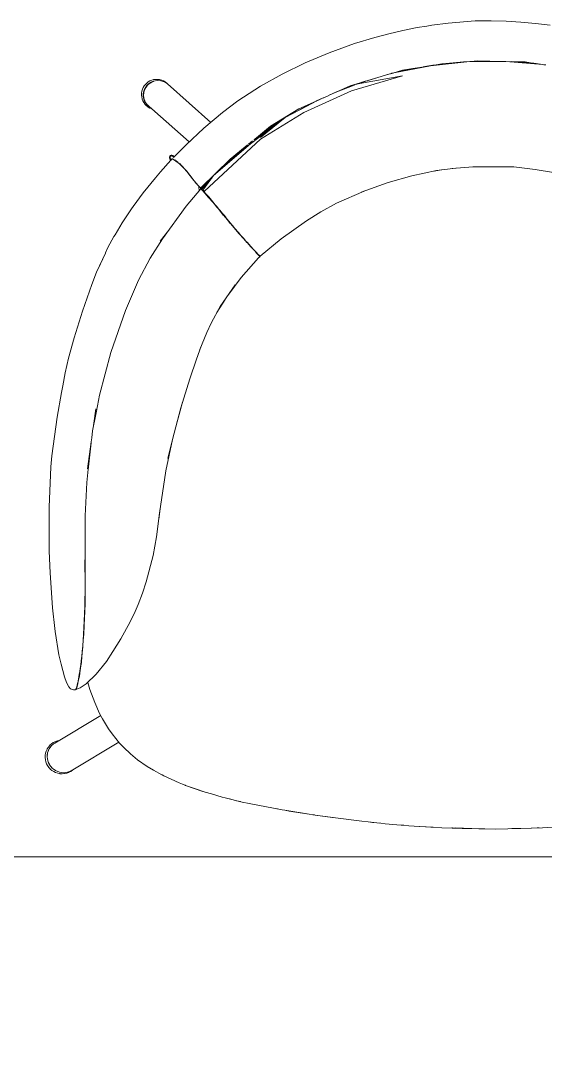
# Model space of a CAD drawing. Header units: millimetres. Extents: x 7998 to 72132, y -12523 to 5591.
# Drawn here: x 65351.1 to 65391.8, y -9574.1 to -9493.7 of the extents above; entities that cross this region are included whole.
import ezdxf

# ---------------------------------------------------------------- set-up
doc = ezdxf.new("R2010")
doc.units = ezdxf.units.MM
doc.layers.add('Xray_Furniture Temporary', color=23, linetype='Continuous', lineweight=15)

msp = doc.modelspace()

# ---------------------------------------------------------------- linework, layer by layer
at = {"layer": 'Xray_Furniture Temporary', "lineweight": 0}
for p, q in [((65386.405, -9493.659), (65384.306, -9493.848)), ((65386.48, -9493.657), (65386.405, -9493.659)), ((65387.635, -9493.665), (65386.48, -9493.657)), ((65388.801, -9493.687), (65387.635, -9493.665)), ((65388.801, -9493.687), (65389.946, -9493.758)), ((65380.786, -9494.408), (65379.698, -9494.667)), ((65381.907, -9494.191), (65380.786, -9494.408)), ((65381.907, -9494.191), (65382.658, -9494.068)), ((65382.658, -9494.068), (65382.907, -9494.035)), ((65382.907, -9494.035), (65383.04, -9494.014)), ((65384.306, -9493.848), (65383.04, -9494.014)), ((65389.946, -9493.758), (65391.094, -9493.863)), ((65391.094, -9493.863), (65392.23, -9494.003)), ((65377.045, -9495.433), (65378.611, -9494.949)), ((65379.698, -9494.667), (65378.611, -9494.949)), ((65375.074, -9496.143), (65373.201, -9496.94)), ((65375.074, -9496.143), (65377.045, -9495.433)), ((65373.201, -9496.94), (65371.408, -9497.801)), ((65385.979, -9496.837), (65382.924, -9497.159)), ((65384.408, -9496.948), (65383.376, -9497.072)), ((65383.377, -9497.081), (65384.43, -9496.954)), ((65384.408, -9496.948), (65383.825, -9496.995)), ((65385.493, -9496.863), (65384.408, -9496.948)), ((65384.43, -9496.954), (65385.493, -9496.863)), ((65385.979, -9496.837), (65385.493, -9496.863)), ((65385.743, -9496.841), (65385.493, -9496.863)), ((65386.609, -9496.771), (65385.743, -9496.841)), ((65386.563, -9496.798), (65385.743, -9496.841)), ((65385.992, -9496.837), (65386.563, -9496.807)), ((65385.992, -9496.837), (65388.651, -9496.813)), ((65387.239, -9496.786), (65386.563, -9496.798)), ((65386.563, -9496.807), (65387.452, -9496.791)), ((65388.464, -9496.815), (65386.609, -9496.771)), ((65388.713, -9496.816), (65388.651, -9496.813)), ((65388.777, -9496.822), (65388.713, -9496.816)), ((65390.289, -9496.858), (65388.777, -9496.822)), ((65391.651, -9497.065), (65388.777, -9496.822)), ((65389.193, -9496.832), (65389.777, -9496.863)), ((65389.777, -9496.854), (65389.5, -9496.839)), ((65390.84, -9496.945), (65389.777, -9496.854)), ((65389.777, -9496.863), (65390.84, -9496.954)), ((65390.84, -9496.945), (65390.289, -9496.858)), ((65390.949, -9496.959), (65390.84, -9496.945)), ((65390.84, -9496.954), (65391.222, -9497)), ((65379.952, -9497.742), (65376.7, -9498.71)), ((65379.895, -9497.75), (65379.83, -9497.77)), ((65379.895, -9497.75), (65379.937, -9497.739)), ((65379.937, -9497.739), (65379.998, -9497.725)), ((65380.026, -9497.72), (65379.998, -9497.725)), ((65380.045, -9497.715), (65380.026, -9497.72)), ((65382.924, -9497.159), (65380.097, -9497.703)), ((65380.097, -9497.703), (65381.311, -9497.434)), ((65380.765, -9497.5), (65380.097, -9497.703)), ((65380.303, -9497.65), (65380.097, -9497.703)), ((65381.31, -9497.425), (65380.303, -9497.65)), ((65381.895, -9497.315), (65380.765, -9497.5)), ((65381.948, -9497.305), (65381.31, -9497.425)), ((65381.311, -9497.434), (65382.265, -9497.254)), ((65382.265, -9497.254), (65381.948, -9497.305)), ((65382.336, -9497.241), (65383.377, -9497.081)), ((65383.124, -9497.111), (65382.504, -9497.215)), ((65383.376, -9497.072), (65383.124, -9497.111)), ((65383.825, -9496.995), (65383.376, -9497.072)), ((65391.651, -9497.065), (65390.949, -9496.959)), ((65391.727, -9497.071), (65391.651, -9497.065)), ((65391.789, -9497.075), (65391.727, -9497.071)), ((65391.891, -9497.088), (65391.789, -9497.075)), ((65360.802, -9498.603), (65360.907, -9498.5)), ((65361.024, -9498.41), (65360.907, -9498.5)), ((65361.137, -9498.508), (65361.023, -9498.595)), ((65361.023, -9498.595), (65361.104, -9498.548)), ((65361.032, -9498.405), (65361.024, -9498.41)), ((65361.032, -9498.405), (65361.162, -9498.33)), ((65361.089, -9498.566), (65361.104, -9498.548)), ((65361.104, -9498.548), (65361.141, -9498.515)), ((65361.137, -9498.508), (65361.26, -9498.437)), ((65361.141, -9498.515), (65361.137, -9498.508)), ((65361.141, -9498.515), (65361.155, -9498.508)), ((65361.17, -9498.495), (65361.155, -9498.508)), ((65361.162, -9498.33), (65361.3, -9498.272)), ((65361.392, -9498.382), (65361.17, -9498.495)), ((65361.26, -9498.437), (65361.209, -9498.476)), ((65361.26, -9498.437), (65361.392, -9498.382)), ((65361.26, -9498.437), (65361.319, -9498.42)), ((65361.265, -9498.447), (65361.26, -9498.437)), ((65361.3, -9498.272), (65361.444, -9498.233)), ((65361.392, -9498.382), (65361.399, -9498.38)), ((65361.433, -9498.363), (65361.399, -9498.38)), ((65361.718, -9498.302), (65361.433, -9498.363)), ((65361.444, -9498.233), (65361.592, -9498.213)), ((65361.611, -9498.213), (65361.592, -9498.213)), ((65361.611, -9498.213), (65361.74, -9498.212)), ((65362.008, -9498.316), (65361.718, -9498.302)), ((65361.761, -9498.212), (65361.74, -9498.212)), ((65361.91, -9498.231), (65361.761, -9498.212)), ((65362.054, -9498.27), (65361.91, -9498.231)), ((65362.281, -9498.404), (65362.008, -9498.316)), ((65362.074, -9498.277), (65362.054, -9498.27)), ((65362.074, -9498.277), (65362.212, -9498.334)), ((65362.341, -9498.41), (65362.212, -9498.334)), ((65362.519, -9498.561), (65362.281, -9498.404)), ((65362.341, -9498.41), (65362.356, -9498.42)), ((65362.356, -9498.42), (65362.474, -9498.512)), ((65362.474, -9498.512), (65362.519, -9498.561)), ((65362.519, -9498.561), (65365.878, -9501.549)), ((65371.408, -9497.801), (65369.729, -9498.73)), ((65380.75, -9497.947), (65376.809, -9499.11)), ((65377.176, -9498.59), (65380.75, -9497.947)), ((65377.429, -9498.499), (65377.225, -9498.574)), ((65377.369, -9498.53), (65377.225, -9498.574)), ((65377.369, -9498.53), (65377.431, -9498.508)), ((65377.606, -9498.44), (65377.429, -9498.499)), ((65379.189, -9497.969), (65377.431, -9498.508)), ((65377.431, -9498.508), (65377.867, -9498.363)), ((65379.789, -9497.784), (65379.189, -9497.969)), ((65379.83, -9497.77), (65379.789, -9497.784)), ((65360.506, -9499.431), (65360.51, -9499.282)), ((65360.51, -9499.282), (65360.533, -9499.133)), ((65360.533, -9499.133), (65360.536, -9499.122)), ((65360.577, -9498.981), (65360.536, -9499.122)), ((65360.636, -9498.846), (65360.577, -9498.981)), ((65360.636, -9498.846), (65360.712, -9498.719)), ((65360.637, -9499.483), (65360.64, -9499.341)), ((65360.64, -9499.341), (65360.662, -9499.201)), ((65360.64, -9499.341), (65360.665, -9499.252)), ((65360.657, -9499.342), (65360.64, -9499.341)), ((65360.64, -9499.341), (65360.649, -9499.434)), ((65360.645, -9499.483), (65360.657, -9499.342)), ((65360.657, -9499.342), (65360.654, -9499.482)), ((65360.657, -9499.342), (65360.67, -9499.202)), ((65360.679, -9499.204), (65360.657, -9499.342)), ((65360.685, -9499.214), (65360.66, -9499.495)), ((65360.662, -9499.201), (65360.702, -9499.063)), ((65360.662, -9499.201), (65360.67, -9499.202)), ((65360.67, -9499.202), (65360.766, -9498.936)), ((65360.718, -9499.069), (65360.679, -9499.204)), ((65360.783, -9498.931), (65360.685, -9499.206)), ((65360.685, -9499.206), (65360.685, -9499.214)), ((65360.702, -9499.063), (65360.687, -9499.155)), ((65360.759, -9498.932), (65360.702, -9499.063)), ((65360.702, -9499.063), (65360.749, -9498.982)), ((65360.702, -9499.063), (65360.718, -9499.069)), ((65360.712, -9498.719), (65360.802, -9498.603)), ((65360.774, -9498.94), (65360.718, -9499.069)), ((65360.759, -9498.932), (65360.833, -9498.809)), ((65360.766, -9498.936), (65360.759, -9498.932)), ((65360.766, -9498.936), (65360.846, -9498.818)), ((65360.783, -9498.931), (65360.774, -9498.94)), ((65360.933, -9498.707), (65360.783, -9498.931)), ((65360.846, -9498.818), (65360.783, -9498.931)), ((65360.833, -9498.809), (65360.794, -9498.895)), ((65360.833, -9498.809), (65360.921, -9498.696)), ((65360.833, -9498.809), (65360.898, -9498.743)), ((65360.846, -9498.818), (65360.833, -9498.809)), ((65360.846, -9498.818), (65360.927, -9498.701)), ((65360.933, -9498.707), (65360.846, -9498.818)), ((65360.921, -9498.696), (65361.023, -9498.595)), ((65360.921, -9498.696), (65360.927, -9498.701)), ((65360.927, -9498.701), (65360.965, -9498.668)), ((65360.942, -9498.699), (65360.933, -9498.707)), ((65360.949, -9498.689), (65360.942, -9498.699)), ((65360.965, -9498.668), (65360.949, -9498.689)), ((65361.023, -9498.595), (65360.965, -9498.668)), ((65360.965, -9498.668), (65361.034, -9498.608)), ((65361.034, -9498.608), (65360.978, -9498.663)), ((65361.023, -9498.595), (65361.034, -9498.608)), ((65361.089, -9498.566), (65361.034, -9498.608)), ((65367.969, -9499.879), (65369.729, -9498.73)), ((65376.809, -9499.11), (65373.106, -9500.78)), ((65375.073, -9499.445), (65375.669, -9499.185)), ((65375.639, -9499.189), (65375.073, -9499.445)), ((65375.667, -9499.177), (65375.639, -9499.189)), ((65376.7, -9498.71), (65375.667, -9499.177)), ((65376.53, -9498.83), (65375.667, -9499.177)), ((65375.669, -9499.185), (65376.533, -9498.838)), ((65377.051, -9498.638), (65376.53, -9498.83)), ((65376.533, -9498.838), (65376.752, -9498.758)), ((65376.752, -9498.758), (65377.051, -9498.638)), ((65377.093, -9498.623), (65377.176, -9498.59)), ((65377.213, -9498.579), (65377.176, -9498.59)), ((65360.522, -9499.579), (65360.506, -9499.431)), ((65360.556, -9499.723), (65360.522, -9499.579)), ((65360.562, -9499.743), (65360.556, -9499.723)), ((65360.562, -9499.743), (65360.616, -9499.883)), ((65360.688, -9500.014), (65360.616, -9499.883)), ((65360.637, -9499.483), (65360.652, -9499.624)), ((65360.645, -9499.483), (65360.637, -9499.483)), ((65360.668, -9499.621), (65360.645, -9499.483)), ((65360.652, -9499.624), (65360.653, -9499.531)), ((65360.652, -9499.624), (65360.668, -9499.621)), ((65360.685, -9499.761), (65360.652, -9499.624)), ((65360.652, -9499.624), (65360.683, -9499.709)), ((65360.654, -9499.482), (65360.668, -9499.621)), ((65360.66, -9499.495), (65360.707, -9499.77)), ((65360.668, -9499.621), (65360.692, -9499.718)), ((65360.692, -9499.758), (65360.668, -9499.621)), ((65360.685, -9499.761), (65360.692, -9499.758)), ((65360.735, -9499.892), (65360.685, -9499.761)), ((65360.7, -9500.031), (65360.688, -9500.014)), ((65360.751, -9499.884), (65360.692, -9499.758)), ((65360.789, -9500.151), (65360.7, -9500.031)), ((65360.707, -9499.77), (65360.712, -9499.777)), ((65360.712, -9499.777), (65360.751, -9499.884)), ((65360.712, -9499.777), (65360.817, -9500.005)), ((65360.735, -9499.892), (65360.713, -9499.803)), ((65360.751, -9499.884), (65360.735, -9499.892)), ((65360.803, -9500.014), (65360.735, -9499.892)), ((65360.735, -9499.892), (65360.789, -9499.966)), ((65360.751, -9499.884), (65360.817, -9500.005)), ((65360.809, -9500.01), (65360.751, -9499.884)), ((65360.893, -9500.259), (65360.789, -9500.151)), ((65360.809, -9500.01), (65360.803, -9500.014)), ((65360.803, -9500.014), (65360.886, -9500.127)), ((65360.825, -9500.022), (65360.809, -9500.01)), ((65360.817, -9500.005), (65360.825, -9500.022)), ((65360.825, -9500.022), (65360.83, -9500.023)), ((65360.83, -9500.023), (65360.835, -9500.034)), ((65360.841, -9500.047), (65360.835, -9500.034)), ((65360.852, -9500.053), (65360.841, -9500.047)), ((65360.886, -9500.127), (65360.841, -9500.047)), ((65360.899, -9500.115), (65360.852, -9500.053)), ((65360.886, -9500.127), (65360.899, -9500.115)), ((65360.982, -9500.227), (65360.886, -9500.127)), ((65360.886, -9500.127), (65360.956, -9500.183)), ((65360.942, -9500.161), (65360.899, -9500.115)), ((65360.956, -9500.183), (65360.942, -9500.161)), ((65366.788, -9500.786), (65367.969, -9499.879)), ((65374.058, -9499.904), (65372.718, -9500.509)), ((65374.058, -9499.904), (65373.32, -9500.274)), ((65373.324, -9500.282), (65374.062, -9499.912)), ((65374.09, -9499.889), (65374.058, -9499.904)), ((65374.164, -9499.862), (65374.062, -9499.912)), ((65374.602, -9499.658), (65374.09, -9499.889)), ((65374.243, -9499.826), (65374.164, -9499.862)), ((65374.243, -9499.826), (65374.602, -9499.658)), ((65374.602, -9499.658), (65374.621, -9499.649)), ((65374.621, -9499.649), (65374.633, -9499.644)), ((65374.633, -9499.644), (65374.65, -9499.636)), ((65375.051, -9499.455), (65374.65, -9499.636)), ((65360.907, -9500.27), (65360.893, -9500.259)), ((65361.024, -9500.363), (65360.907, -9500.27)), ((65360.988, -9500.221), (65360.956, -9500.183)), ((65360.982, -9500.227), (65360.988, -9500.221)), ((65361.092, -9500.313), (65360.982, -9500.227)), ((65361.003, -9500.233), (65360.988, -9500.221)), ((65360.994, -9500.214), (65361.023, -9500.247)), ((65361.003, -9500.233), (65361.023, -9500.247)), ((65361.023, -9500.247), (65361.092, -9500.313)), ((65361.153, -9500.438), (65361.024, -9500.363)), ((65361.092, -9500.313), (65361.06, -9500.281)), ((65361.094, -9500.31), (65361.092, -9500.313)), ((65361.104, -9500.32), (65361.092, -9500.313)), ((65361.092, -9500.313), (65361.1, -9500.316)), ((65361.104, -9500.32), (65361.304, -9500.502)), ((65361.166, -9500.444), (65361.153, -9500.438)), ((65361.166, -9500.444), (65361.304, -9500.502)), ((65361.304, -9500.502), (65361.311, -9500.504)), ((65361.311, -9500.504), (65364.198, -9503.072)), ((65366.788, -9500.786), (65365.331, -9502.008)), ((65373.106, -9500.78), (65369.748, -9502.843)), ((65372.718, -9500.509), (65370.527, -9501.856)), ((65371.665, -9501.169), (65373.324, -9500.282)), ((65372.425, -9500.763), (65372.631, -9500.644)), ((65373.32, -9500.274), (65372.631, -9500.644)), ((65368.954, -9503.219), (65371.665, -9501.169)), ((65371.665, -9501.169), (65369.743, -9502.728)), ((65370.851, -9501.728), (65370.334, -9502.086)), ((65370.339, -9502.093), (65371.665, -9501.169)), ((65370.527, -9501.856), (65371.405, -9501.35)), ((65371.021, -9501.618), (65370.851, -9501.728)), ((65365.331, -9502.008), (65363.969, -9503.287)), ((65370.527, -9501.856), (65369.273, -9502.874)), ((65370.527, -9501.856), (65369.434, -9502.756)), ((65369.845, -9502.444), (65369.561, -9502.663)), ((65369.838, -9502.46), (65369.561, -9502.663)), ((65369.838, -9502.46), (65369.85, -9502.451)), ((65370.334, -9502.086), (65369.845, -9502.444)), ((65369.85, -9502.451), (65370.339, -9502.093)), ((65363.969, -9503.287), (65362.989, -9504.285)), ((65369.748, -9502.843), (65365.391, -9506.902)), ((65366.096, -9505.688), (65368.954, -9503.219)), ((65368.715, -9503.327), (65367.385, -9504.401)), ((65368.715, -9503.327), (65368.296, -9503.7)), ((65368.752, -9503.295), (65368.715, -9503.327)), ((65368.763, -9503.285), (65368.752, -9503.295)), ((65368.984, -9503.087), (65368.808, -9503.243)), ((65369.119, -9502.987), (65368.984, -9503.087)), ((65369.273, -9502.874), (65369.218, -9502.916)), ((65369.432, -9502.758), (65369.364, -9502.807)), ((65369.554, -9502.669), (65369.434, -9502.756)), ((65362.706, -9504.177), (65362.683, -9504.237)), ((65362.746, -9504.132), (65362.706, -9504.177)), ((65362.74, -9504.197), (65362.769, -9504.164)), ((65362.802, -9504.107), (65362.746, -9504.132)), ((65362.769, -9504.164), (65362.81, -9504.145)), ((65362.864, -9504.104), (65362.802, -9504.107)), ((65362.81, -9504.145), (65362.857, -9504.143)), ((65362.857, -9504.143), (65362.905, -9504.159)), ((65362.925, -9504.125), (65362.864, -9504.104)), ((65362.905, -9504.159), (65362.946, -9504.194)), ((65362.978, -9504.17), (65362.925, -9504.125)), ((65363.014, -9504.242), (65362.978, -9504.17)), ((65368.051, -9503.911), (65367.622, -9504.291)), ((65368.289, -9503.706), (65367.627, -9504.298)), ((65368.296, -9503.7), (65368.051, -9503.911)), ((65368.296, -9503.7), (65368.299, -9503.703)), ((65361.979, -9505.401), (65362.791, -9504.481)), ((65362.683, -9504.237), (65362.68, -9504.304)), ((65362.68, -9504.304), (65362.7, -9504.373)), ((65362.7, -9504.373), (65362.728, -9504.437)), ((65362.7, -9504.373), (65362.746, -9504.438)), ((65362.72, -9504.299), (65362.722, -9504.244)), ((65362.736, -9504.356), (65362.72, -9504.299)), ((65362.722, -9504.244), (65362.74, -9504.197)), ((65362.728, -9504.437), (65362.756, -9504.5)), ((65362.763, -9504.419), (65362.736, -9504.356)), ((65362.777, -9504.412), (65362.736, -9504.356)), ((65362.746, -9504.438), (65362.791, -9504.481)), ((65362.756, -9504.5), (65362.763, -9504.513)), ((65362.765, -9504.422), (65362.763, -9504.419)), ((65362.819, -9504.453), (65362.777, -9504.412)), ((65362.895, -9504.384), (65362.819, -9504.453)), ((65362.826, -9504.545), (65362.824, -9504.542)), ((65362.895, -9504.384), (65362.904, -9504.389)), ((65362.904, -9504.389), (65362.899, -9504.377)), ((65362.933, -9504.408), (65362.899, -9504.377)), ((65362.937, -9504.409), (65362.933, -9504.408)), ((65362.958, -9504.418), (65362.937, -9504.409)), ((65362.946, -9504.194), (65362.976, -9504.257)), ((65362.985, -9504.432), (65362.958, -9504.418)), ((65362.958, -9504.418), (65363.031, -9504.47)), ((65362.976, -9504.257), (65362.989, -9504.285)), ((65362.976, -9504.257), (65362.986, -9504.289)), ((65363.02, -9504.451), (65362.985, -9504.432)), ((65363.019, -9504.255), (65363.014, -9504.242)), ((65363.027, -9504.456), (65363.02, -9504.451)), ((65363.027, -9504.456), (65363.031, -9504.47)), ((65363.031, -9504.47), (65363.081, -9504.502)), ((65363.076, -9504.485), (65363.061, -9504.475)), ((65363.081, -9504.502), (65363.076, -9504.485)), ((65363.117, -9504.495), (65363.084, -9504.47)), ((65363.158, -9504.538), (65363.107, -9504.505)), ((65363.142, -9504.545), (65363.108, -9504.519)), ((65363.117, -9504.495), (65363.128, -9504.506)), ((65363.182, -9504.544), (65363.128, -9504.506)), ((65363.194, -9504.58), (65363.142, -9504.545)), ((65363.167, -9504.544), (65363.158, -9504.538)), ((65363.167, -9504.544), (65363.174, -9504.556)), ((65363.174, -9504.544), (65363.182, -9504.544)), ((65363.174, -9504.556), (65363.192, -9504.564)), ((65363.192, -9504.568), (65363.174, -9504.556)), ((65363.317, -9504.646), (65363.182, -9504.544)), ((65363.214, -9504.576), (65363.192, -9504.564)), ((65363.215, -9504.589), (65363.193, -9504.572)), ((65363.195, -9504.585), (65363.194, -9504.58)), ((65363.198, -9504.583), (65363.194, -9504.58)), ((65363.215, -9504.589), (65363.198, -9504.583)), ((65363.215, -9504.589), (65363.202, -9504.591)), ((65363.272, -9504.618), (65363.214, -9504.576)), ((65363.227, -9504.599), (65363.219, -9504.593)), ((65363.256, -9504.625), (65363.227, -9504.599)), ((65363.256, -9504.625), (65363.262, -9504.629)), ((65363.262, -9504.629), (65363.268, -9504.634)), ((65363.272, -9504.643), (65363.268, -9504.634)), ((65363.278, -9504.623), (65363.272, -9504.618)), ((65363.317, -9504.671), (65363.272, -9504.643)), ((65363.317, -9504.646), (65363.278, -9504.623)), ((65363.335, -9504.681), (65363.317, -9504.671)), ((65363.333, -9504.664), (65363.322, -9504.654)), ((65363.322, -9504.654), (65363.335, -9504.681)), ((65363.395, -9504.714), (65363.333, -9504.664)), ((65363.335, -9504.681), (65363.338, -9504.693)), ((65363.38, -9504.72), (65363.338, -9504.693)), ((65363.443, -9504.773), (65363.38, -9504.72)), ((65363.459, -9504.766), (65363.395, -9504.714)), ((65363.395, -9504.714), (65363.493, -9504.778)), ((65363.507, -9504.829), (65363.443, -9504.773)), ((65363.523, -9504.823), (65363.459, -9504.766)), ((65363.493, -9504.778), (65363.589, -9504.883)), ((65363.573, -9504.89), (65363.507, -9504.829)), ((65363.589, -9504.883), (65363.523, -9504.823)), ((65363.641, -9504.956), (65363.573, -9504.89)), ((65363.657, -9504.949), (65363.589, -9504.883)), ((65363.711, -9505.026), (65363.641, -9504.956)), ((65363.685, -9504.977), (65363.657, -9504.949)), ((65363.685, -9504.977), (65363.771, -9505.066)), ((65367.385, -9504.401), (65365.105, -9506.645)), ((65367.201, -9504.674), (65366.85, -9505.003)), ((65367.206, -9504.681), (65366.85, -9505.003)), ((65367.622, -9504.291), (65367.201, -9504.674)), ((65367.206, -9504.681), (65367.627, -9504.298)), ((65361.979, -9505.401), (65361.595, -9505.857)), ((65363.784, -9505.103), (65363.711, -9505.026)), ((65363.799, -9505.097), (65363.771, -9505.066)), ((65363.859, -9505.186), (65363.784, -9505.103)), ((65363.874, -9505.18), (65363.799, -9505.097)), ((65363.937, -9505.277), (65363.859, -9505.186)), ((65363.953, -9505.27), (65363.874, -9505.18)), ((65363.905, -9505.206), (65363.874, -9505.18)), ((65363.953, -9505.27), (65363.905, -9505.206)), ((65364.019, -9505.374), (65363.937, -9505.277)), ((65363.993, -9505.318), (65363.953, -9505.27)), ((65364.517, -9505.987), (65363.993, -9505.318)), ((65364.104, -9505.477), (65364.019, -9505.374)), ((65364.19, -9505.584), (65364.104, -9505.477)), ((65364.275, -9505.692), (65364.19, -9505.584)), ((65364.275, -9505.692), (65364.443, -9505.905)), ((65365.264, -9506.824), (65366.096, -9505.688)), ((65365.596, -9506.23), (65366.096, -9505.688)), ((65365.822, -9506.008), (65366.096, -9505.688)), ((65366.61, -9505.218), (65366.096, -9505.688)), ((65366.85, -9505.003), (65366.61, -9505.218)), ((65366.61, -9505.218), (65366.614, -9505.221)), ((65379.652, -9506.222), (65381.482, -9505.691)), ((65381.482, -9505.691), (65383.398, -9505.294)), ((65383.79, -9505.241), (65383.228, -9505.329)), ((65384.869, -9505.095), (65383.398, -9505.294)), ((65384.62, -9505.129), (65386.223, -9505.014)), ((65386.223, -9505.014), (65388.331, -9504.999)), ((65389.391, -9505.011), (65388.331, -9504.999)), ((65391.052, -9505.214), (65389.391, -9505.011)), ((65391.052, -9505.214), (65392.469, -9505.448)), ((65360.646, -9507.014), (65361.595, -9505.857)), ((65364.509, -9505.995), (65364.443, -9505.905)), ((65364.517, -9505.987), (65364.509, -9505.995)), ((65364.523, -9506.005), (65364.509, -9505.995)), ((65364.575, -9506.057), (65364.517, -9505.987)), ((65364.594, -9506.094), (65364.523, -9506.005)), ((65364.587, -9506.102), (65364.594, -9506.094)), ((65364.598, -9506.099), (65364.594, -9506.094)), ((65364.667, -9506.185), (65364.598, -9506.099)), ((65364.882, -9506.425), (65364.6, -9506.088)), ((65364.731, -9506.262), (65364.667, -9506.185)), ((65364.79, -9506.332), (65364.731, -9506.262)), ((65364.843, -9506.394), (65364.79, -9506.332)), ((65364.892, -9506.45), (65364.843, -9506.394)), ((65365.098, -9506.654), (65364.882, -9506.425)), ((65364.964, -9506.548), (65364.892, -9506.45)), ((65364.991, -9506.857), (65364.964, -9506.548)), ((65365.182, -9506.732), (65365.357, -9506.532)), ((65365.199, -9506.663), (65365.596, -9506.23)), ((65365.261, -9506.567), (65365.205, -9506.644)), ((65365.365, -9506.458), (65365.261, -9506.567)), ((65365.357, -9506.532), (65365.396, -9506.492)), ((65365.477, -9506.346), (65365.365, -9506.458)), ((65365.396, -9506.492), (65365.778, -9506.051)), ((65365.396, -9506.492), (65365.506, -9506.377)), ((65365.596, -9506.23), (65365.477, -9506.346)), ((65365.506, -9506.377), (65365.729, -9506.138)), ((65365.729, -9506.138), (65365.888, -9505.972)), ((65365.962, -9505.871), (65365.822, -9506.008)), ((65377.539, -9506.975), (65379.652, -9506.222)), ((65360.646, -9507.014), (65359.868, -9508.09)), ((65365.112, -9506.715), (65363.965, -9508.069)), ((65365.107, -9506.678), (65365.011, -9506.833)), ((65365.011, -9506.833), (65365.121, -9506.688)), ((65365.105, -9506.645), (65365.098, -9506.654)), ((65365.135, -9506.684), (65365.098, -9506.654)), ((65365.135, -9506.684), (65365.105, -9506.645)), ((65365.121, -9506.688), (65365.107, -9506.678)), ((65365.112, -9506.715), (65365.169, -9506.736)), ((65365.112, -9506.715), (65365.136, -9506.74)), ((65365.19, -9506.678), (65365.135, -9506.684)), ((65365.169, -9506.736), (65365.136, -9506.74)), ((65365.136, -9506.74), (65365.157, -9506.756)), ((65365.157, -9506.756), (65365.169, -9506.736)), ((65365.232, -9506.844), (65365.157, -9506.756)), ((65365.178, -9506.733), (65365.182, -9506.732)), ((65365.182, -9506.729), (65365.19, -9506.678)), ((65365.182, -9506.732), (65365.182, -9506.729)), ((65365.186, -9506.674), (65365.195, -9506.667)), ((65365.19, -9506.678), (65365.186, -9506.674)), ((65365.195, -9506.667), (65365.19, -9506.678)), ((65365.205, -9506.644), (65365.199, -9506.663)), ((65365.431, -9507.042), (65365.232, -9506.844)), ((65365.264, -9506.824), (65365.391, -9506.902)), ((65365.335, -9506.914), (65365.264, -9506.824)), ((65365.387, -9506.969), (65365.335, -9506.914)), ((65365.447, -9507.036), (65365.387, -9506.969)), ((65365.68, -9507.358), (65365.431, -9507.042)), ((65365.502, -9507.122), (65365.431, -9507.042)), ((65365.601, -9507.21), (65365.447, -9507.036)), ((65365.726, -9507.335), (65365.447, -9507.036)), ((65365.585, -9507.216), (65365.502, -9507.122)), ((65365.68, -9507.358), (65365.502, -9507.122)), ((65365.681, -9507.328), (65365.585, -9507.216)), ((65365.698, -9507.322), (65365.601, -9507.21)), ((65365.68, -9507.358), (65366.067, -9507.782)), ((65365.916, -9507.604), (65365.681, -9507.328)), ((65365.809, -9507.452), (65365.698, -9507.322)), ((65365.726, -9507.335), (65365.932, -9507.598)), ((65375.649, -9507.818), (65377.778, -9506.89)), ((65359.737, -9508.265), (65359.868, -9508.09)), ((65362.132, -9510.593), (65363.965, -9508.069)), ((65365.932, -9507.598), (65365.809, -9507.452)), ((65365.929, -9507.62), (65365.916, -9507.604)), ((65365.929, -9507.62), (65366.067, -9507.782)), ((65366.064, -9507.756), (65365.932, -9507.598)), ((65366.203, -9507.922), (65366.064, -9507.756)), ((65366.141, -9507.873), (65366.067, -9507.782)), ((65366.187, -9507.928), (65366.141, -9507.873)), ((65366.329, -9508.1), (65366.187, -9507.928)), ((65366.345, -9508.093), (65366.203, -9507.922)), ((65366.472, -9508.273), (65366.329, -9508.1)), ((65366.488, -9508.267), (65366.345, -9508.093)), ((65374.41, -9508.494), (65375.649, -9507.818)), ((65358.994, -9509.348), (65359.737, -9508.265)), ((65366.519, -9508.336), (65366.472, -9508.273)), ((65366.488, -9508.267), (65366.624, -9508.428)), ((65366.613, -9508.445), (65366.519, -9508.336)), ((65366.519, -9508.336), (65366.782, -9508.67)), ((65366.75, -9508.612), (65366.613, -9508.445)), ((65366.629, -9508.438), (65366.624, -9508.428)), ((65366.766, -9508.605), (65366.629, -9508.438)), ((65367.064, -9508.941), (65366.629, -9508.438)), ((65366.75, -9508.612), (65367.005, -9508.924)), ((65367.064, -9508.941), (65366.766, -9508.605)), ((65366.766, -9508.605), (65367.021, -9508.918)), ((65366.782, -9508.67), (65366.79, -9508.679)), ((65366.79, -9508.679), (65366.85, -9508.762)), ((65367.174, -9509.132), (65367.005, -9508.924)), ((65367.05, -9508.961), (65367.021, -9508.918)), ((65367.05, -9508.961), (65367.09, -9509.003)), ((65367.068, -9509.001), (65367.196, -9509.14)), ((65367.09, -9509.003), (65367.093, -9509.008)), ((65367.093, -9509.008), (65367.179, -9509.098)), ((65373.299, -9509.195), (65374.41, -9508.494)), ((65358.994, -9509.348), (65358.451, -9510.273)), ((65367.144, -9509.07), (65367.25, -9509.198)), ((65367.185, -9509.107), (65367.179, -9509.098)), ((65367.254, -9509.229), (65367.2, -9509.163)), ((65367.205, -9509.144), (65367.215, -9509.147)), ((65367.25, -9509.198), (65367.26, -9509.21)), ((65367.367, -9509.367), (65367.254, -9509.229)), ((65367.27, -9509.223), (65367.26, -9509.21)), ((65367.4, -9509.38), (65367.27, -9509.223)), ((65367.384, -9509.386), (65367.367, -9509.367)), ((65367.43, -9509.441), (65367.384, -9509.386)), ((65367.538, -9509.544), (65367.4, -9509.38)), ((65367.43, -9509.441), (65368.058, -9510.169)), ((65367.686, -9509.718), (65367.538, -9509.544)), ((65367.686, -9509.718), (65367.732, -9509.766)), ((65367.819, -9509.872), (65367.732, -9509.766)), ((65367.819, -9509.872), (65367.737, -9509.796)), ((65373.299, -9509.195), (65371.331, -9510.603)), ((65357.902, -9511.27), (65358.363, -9510.425)), ((65358.451, -9510.273), (65358.363, -9510.425)), ((65362.132, -9510.593), (65361.181, -9512.092)), ((65362.524, -9510.053), (65361.962, -9510.78)), ((65367.82, -9509.893), (65367.867, -9509.937)), ((65367.848, -9509.906), (65367.844, -9509.894)), ((65367.905, -9509.97), (65367.848, -9509.906)), ((65367.905, -9509.97), (65367.867, -9509.937)), ((65368.027, -9510.11), (65367.909, -9509.974)), ((65368.217, -9510.325), (65368.027, -9510.11)), ((65368.201, -9510.331), (65368.058, -9510.169)), ((65368.397, -9510.551), (65368.201, -9510.331)), ((65368.201, -9510.331), (65368.31, -9510.462)), ((65368.413, -9510.545), (65368.217, -9510.325)), ((65368.31, -9510.462), (65368.397, -9510.551)), ((65368.595, -9510.77), (65368.397, -9510.551)), ((65368.611, -9510.764), (65368.413, -9510.545)), ((65369.717, -9511.953), (65371.331, -9510.603)), ((65357.709, -9511.688), (65357.902, -9511.27)), ((65368.665, -9510.852), (65368.595, -9510.77)), ((65368.804, -9510.978), (65368.611, -9510.764)), ((65368.753, -9510.912), (65368.611, -9510.764)), ((65368.665, -9510.852), (65368.688, -9510.875)), ((65368.688, -9510.875), (65368.699, -9510.886)), ((65368.699, -9510.886), (65368.702, -9510.889)), ((65368.702, -9510.889), (65368.88, -9511.07)), ((65368.804, -9510.978), (65368.753, -9510.912)), ((65368.788, -9510.984), (65368.792, -9510.991)), ((65368.792, -9510.991), (65368.82, -9511.02)), ((65368.901, -9511.086), (65368.804, -9510.978)), ((65368.82, -9511.02), (65368.827, -9511.031)), ((65368.827, -9511.031), (65368.87, -9511.071)), ((65368.87, -9511.071), (65369.044, -9511.251)), ((65368.971, -9511.187), (65368.87, -9511.071)), ((65368.88, -9511.07), (65368.901, -9511.086)), ((65368.923, -9511.107), (65368.901, -9511.086)), ((65368.987, -9511.181), (65368.923, -9511.107)), ((65369.141, -9511.372), (65368.971, -9511.187)), ((65369.034, -9511.231), (65368.987, -9511.181)), ((65369.034, -9511.231), (65369.052, -9511.251)), ((65369.044, -9511.251), (65369.157, -9511.366)), ((65369.157, -9511.366), (65369.052, -9511.251)), ((65369.29, -9511.536), (65369.141, -9511.372)), ((65369.157, -9511.366), (65369.198, -9511.414)), ((65369.198, -9511.414), (65369.205, -9511.415)), ((65369.306, -9511.53), (65369.205, -9511.415)), ((65357.701, -9511.703), (65357.005, -9513.191)), ((65357.701, -9511.703), (65357.112, -9512.978)), ((65357.709, -9511.688), (65357.701, -9511.703)), ((65361.181, -9512.092), (65360.262, -9513.792)), ((65368.231, -9513.599), (65369.58, -9512.067)), ((65369.369, -9511.626), (65369.29, -9511.536)), ((65369.292, -9511.507), (65369.306, -9511.53)), ((65369.306, -9511.53), (65369.314, -9511.539)), ((65369.314, -9511.539), (65369.332, -9511.558)), ((65369.332, -9511.558), (65369.338, -9511.559)), ((65369.338, -9511.559), (65369.35, -9511.57)), ((65369.35, -9511.57), (65369.429, -9511.666)), ((65369.415, -9511.671), (65369.369, -9511.626)), ((65369.377, -9511.62), (65369.514, -9511.779)), ((65369.514, -9511.779), (65369.415, -9511.671)), ((65369.429, -9511.666), (65369.444, -9511.682)), ((65369.444, -9511.682), (65369.45, -9511.684)), ((65369.45, -9511.689), (65369.45, -9511.684)), ((65369.529, -9511.774), (65369.45, -9511.689)), ((65369.514, -9511.779), (65369.57, -9511.836)), ((65369.541, -9511.814), (65369.514, -9511.779)), ((65369.529, -9511.774), (65369.535, -9511.784)), ((65369.535, -9511.784), (65369.54, -9511.786)), ((65369.553, -9511.8), (65369.54, -9511.786)), ((65369.57, -9511.836), (65369.541, -9511.814)), ((65369.603, -9511.855), (65369.553, -9511.8)), ((65369.663, -9511.953), (65369.57, -9511.836)), ((65369.58, -9512.067), (65369.687, -9511.983)), ((65369.589, -9511.86), (65369.585, -9511.855)), ((65369.615, -9511.893), (65369.589, -9511.86)), ((65369.603, -9511.855), (65369.604, -9511.862)), ((65369.604, -9511.862), (65369.609, -9511.864)), ((65369.609, -9511.864), (65369.648, -9511.914)), ((65369.623, -9511.874), (65369.609, -9511.864)), ((65369.64, -9511.913), (65369.615, -9511.893)), ((65369.623, -9511.874), (65369.717, -9511.953)), ((65369.652, -9511.91), (65369.623, -9511.874)), ((65369.667, -9511.94), (65369.64, -9511.913)), ((65369.667, -9511.948), (65369.64, -9511.913)), ((65369.648, -9511.914), (65369.654, -9511.916)), ((65369.654, -9511.916), (65369.652, -9511.91)), ((65369.654, -9511.916), (65369.676, -9511.941)), ((65369.654, -9511.916), (65369.667, -9511.94)), ((65369.667, -9511.94), (65369.667, -9511.948)), ((65369.667, -9511.948), (65369.687, -9511.983)), ((65369.717, -9511.953), (65369.676, -9511.941)), ((65356.641, -9514.133), (65357.005, -9513.191)), ((65360.262, -9513.792), (65359.272, -9516.164)), ((65367.202, -9515.005), (65368.231, -9513.599)), ((65356.641, -9514.133), (65355.925, -9516.214)), ((65367.773, -9514.178), (65366.62, -9515.85)), ((65366.361, -9516.322), (65366.991, -9515.312)), ((65355.288, -9518.287), (65355.925, -9516.214)), ((65358.131, -9519.422), (65359.272, -9516.164)), ((65366.62, -9515.85), (65365.912, -9517.14)), ((65365.571, -9517.875), (65365.912, -9517.14)), ((65355.288, -9518.287), (65354.841, -9519.861)), ((65365.043, -9519.18), (65365.571, -9517.875)), ((65357.251, -9522.743), (65358.131, -9519.422)), ((65365.14, -9518.94), (65364.775, -9519.931)), ((65354.841, -9519.861), (65354.592, -9520.987)), ((65364.245, -9521.478), (65364.775, -9519.931)), ((65354.389, -9522.005), (65354.592, -9520.987)), ((65364.245, -9521.478), (65363.549, -9523.712)), ((65353.959, -9524.455), (65354.293, -9522.527)), ((65354.293, -9522.527), (65354.389, -9522.005)), ((65357.251, -9522.743), (65357.005, -9523.982)), ((65363.079, -9525.484), (65363.685, -9523.276)), ((65356.954, -9524.242), (65356.706, -9525.498)), ((65356.787, -9525.085), (65356.969, -9523.806)), ((65356.954, -9524.242), (65356.973, -9524.137)), ((65356.973, -9524.137), (65357.005, -9523.982)), ((65362.898, -9526.166), (65363.549, -9523.712)), ((65353.555, -9527.451), (65353.959, -9524.455)), ((65356.641, -9526.048), (65356.706, -9525.498)), ((65356.312, -9528.444), (65356.607, -9526.357)), ((65356.362, -9528.541), (65356.596, -9526.437)), ((65356.47, -9527.439), (65356.563, -9526.666)), ((65356.478, -9527.44), (65356.596, -9526.437)), ((65356.607, -9526.357), (65356.641, -9526.048)), ((65362.386, -9528.616), (65362.898, -9526.166)), ((65362.898, -9526.166), (65362.544, -9527.643)), ((65353.555, -9527.451), (65353.471, -9528.303)), ((65356.259, -9529.504), (65356.478, -9527.44)), ((65356.392, -9528.189), (65356.47, -9527.439)), ((65353.331, -9531.423), (65353.471, -9528.303)), ((65356.362, -9528.541), (65356.392, -9528.189)), ((65362.386, -9528.616), (65361.894, -9531.903)), ((65356.259, -9529.504), (65356.139, -9532.109)), ((65353.331, -9531.423), (65353.326, -9533.32)), ((65356.139, -9532.109), (65356.139, -9533.794)), ((65361.894, -9531.903), (65361.676, -9533.727)), ((65361.839, -9532.357), (65361.945, -9531.56)), ((65353.344, -9534.836), (65353.326, -9533.32)), ((65356.137, -9533.994), (65356.139, -9533.794)), ((65361.404, -9535.18), (65361.676, -9533.727)), ((65356.138, -9534.524), (65356.112, -9536.476)), ((65356.136, -9534.354), (65356.139, -9534.209)), ((65356.138, -9534.524), (65356.136, -9534.354)), ((65356.139, -9534.147), (65356.137, -9533.994)), ((65356.138, -9535.701), (65356.138, -9534.524)), ((65356.139, -9534.147), (65356.139, -9534.209)), ((65353.409, -9536.523), (65353.344, -9534.836)), ((65361.404, -9535.18), (65360.861, -9537.222)), ((65356.135, -9536.868), (65356.137, -9536.286)), ((65356.137, -9536.286), (65356.139, -9536.26)), ((65356.139, -9536.26), (65356.138, -9535.701)), ((65353.601, -9539.24), (65353.409, -9536.523)), ((65356.132, -9537.447), (65356.135, -9536.868)), ((65356.125, -9538.021), (65356.132, -9537.447)), ((65356.125, -9538.021), (65356.132, -9537.858)), ((65356.132, -9537.858), (65356.132, -9537.447)), ((65356.14, -9538.932), (65356.132, -9537.858)), ((65360.861, -9537.222), (65360.569, -9538.105)), ((65356.101, -9539.155), (65356.115, -9538.591)), ((65356.115, -9538.591), (65356.125, -9538.021)), ((65360.569, -9538.105), (65360.253, -9538.984)), ((65353.601, -9539.24), (65353.782, -9540.853)), ((65356.082, -9539.694), (65356.101, -9539.155)), ((65356.091, -9540.053), (65356.14, -9538.932)), ((65356.091, -9539.711), (65356.101, -9539.155)), ((65360.011, -9539.54), (65359.624, -9540.348)), ((65360.253, -9538.984), (65360.011, -9539.54)), ((65356.03, -9541.125), (65356.091, -9540.053)), ((65356.036, -9540.777), (65356.061, -9540.252)), ((65356.049, -9540.693), (65356.091, -9539.711)), ((65356.061, -9540.252), (65356.083, -9539.71)), ((65356.088, -9539.782), (65356.081, -9539.743)), ((65356.083, -9539.701), (65356.082, -9539.694)), ((65356.083, -9539.71), (65356.083, -9539.701)), ((65359.624, -9540.348), (65358.907, -9541.652)), ((65353.814, -9541.093), (65353.782, -9540.853)), ((65353.814, -9541.093), (65354.1, -9542.891)), ((65356.008, -9541.281), (65356.036, -9540.777)), ((65356.03, -9541.125), (65356.017, -9541.282)), ((65356.03, -9541.125), (65356.045, -9540.778)), ((65356.049, -9540.693), (65356.045, -9540.778)), ((65355.944, -9542.211), (65355.977, -9541.761)), ((65355.986, -9541.761), (65355.953, -9542.212)), ((65355.977, -9541.761), (65356.008, -9541.281)), ((65356.017, -9541.282), (65355.986, -9541.761)), ((65358.29, -9542.628), (65358.907, -9541.652)), ((65355.842, -9543.36), (65355.934, -9542.471)), ((65355.872, -9543.011), (65355.909, -9542.63)), ((65355.909, -9542.63), (65355.944, -9542.211)), ((65355.932, -9542.46), (65355.926, -9542.434)), ((65355.953, -9542.212), (65355.932, -9542.46)), ((65355.932, -9542.46), (65355.945, -9542.365)), ((65355.934, -9542.471), (65355.932, -9542.468)), ((65355.945, -9542.365), (65355.953, -9542.212)), ((65358.29, -9542.628), (65357.78, -9543.428)), ((65354.1, -9542.891), (65354.276, -9543.634)), ((65355.842, -9543.36), (65355.77, -9543.904)), ((65355.843, -9543.492), (65355.77, -9543.904)), ((65355.793, -9543.673), (65355.833, -9543.359)), ((65355.833, -9543.359), (65355.872, -9543.011)), ((65355.843, -9543.492), (65355.876, -9543.032)), ((65355.876, -9543.032), (65355.872, -9543.011)), ((65355.882, -9542.905), (65355.887, -9542.928)), ((65355.892, -9542.874), (65355.887, -9542.851)), ((65356.987, -9544.409), (65357.78, -9543.428)), ((65354.523, -9544.598), (65354.276, -9543.634)), ((65355.677, -9544.425), (65355.715, -9544.204)), ((65355.684, -9544.565), (65355.746, -9544.087)), ((65355.724, -9544.206), (65355.686, -9544.426)), ((65355.715, -9544.204), (65355.754, -9543.954)), ((65355.746, -9544.087), (65355.724, -9544.206)), ((65355.763, -9543.955), (65355.746, -9544.087)), ((65355.754, -9543.954), (65355.793, -9543.673)), ((65355.77, -9543.904), (65355.763, -9543.955)), ((65354.69, -9545.056), (65354.523, -9544.598)), ((65354.69, -9545.056), (65354.871, -9545.395)), ((65355.485, -9545.388), (65355.542, -9545.12)), ((65355.592, -9544.972), (65355.54, -9545.25)), ((65355.563, -9545.038), (65355.542, -9545.12)), ((65355.581, -9544.937), (65355.563, -9545.038)), ((65355.632, -9544.664), (65355.581, -9544.937)), ((65355.589, -9544.922), (65355.581, -9544.937)), ((65355.618, -9544.783), (65355.589, -9544.922)), ((65355.592, -9544.972), (65355.684, -9544.565)), ((65355.651, -9544.618), (65355.618, -9544.783)), ((65355.632, -9544.664), (65355.642, -9544.617)), ((65355.642, -9544.617), (65355.677, -9544.425)), ((65355.686, -9544.426), (65355.651, -9544.618)), ((65355.741, -9545.468), (65356.209, -9545.154)), ((65356.209, -9545.154), (65356.987, -9544.409)), ((65356.35, -9545.035), (65356.319, -9545.049)), ((65356.351, -9545.039), (65356.319, -9545.049)), ((65356.351, -9545.039), (65356.5, -9545.58)), ((65354.999, -9545.545), (65354.871, -9545.395)), ((65355.23, -9545.618), (65354.999, -9545.545)), ((65355.23, -9545.618), (65355.315, -9545.613)), ((65355.319, -9545.624), (65355.315, -9545.613)), ((65355.319, -9545.624), (65355.331, -9545.612)), ((65355.341, -9545.627), (65355.319, -9545.624)), ((65355.341, -9545.627), (65355.336, -9545.618)), ((65355.341, -9545.627), (65355.381, -9545.609)), ((65355.381, -9545.609), (65355.485, -9545.388)), ((65355.381, -9545.609), (65355.48, -9545.565)), ((65355.425, -9545.516), (65355.491, -9545.448)), ((65355.741, -9545.468), (65355.48, -9545.565)), ((65355.491, -9545.448), (65355.542, -9545.255)), ((65355.513, -9545.291), (65355.505, -9545.296)), ((65355.511, -9545.266), (65355.54, -9545.25)), ((65355.54, -9545.25), (65355.542, -9545.255)), ((65356.893, -9546.6), (65356.5, -9545.58)), ((65356.893, -9546.6), (65357.255, -9547.442)), ((65353.769, -9549.744), (65357.338, -9547.6)), ((65357.485, -9547.877), (65357.255, -9547.442)), ((65357.485, -9547.877), (65357.954, -9548.653)), ((65357.954, -9548.653), (65358.234, -9549.045)), ((65358.234, -9549.045), (65358.801, -9549.753)), ((65353.382, -9549.938), (65353.276, -9550.067)), ((65353.333, -9550.194), (65353.521, -9549.939)), ((65353.398, -9549.922), (65353.382, -9549.938)), ((65353.52, -9549.809), (65353.398, -9549.922)), ((65353.481, -9549.993), (65353.408, -9550.081)), ((65353.655, -9549.713), (65353.52, -9549.809)), ((65353.521, -9549.939), (65353.587, -9549.887)), ((65353.587, -9549.887), (65353.621, -9549.855)), ((65353.621, -9549.855), (65353.608, -9549.87)), ((65353.685, -9549.81), (65353.621, -9549.855)), ((65353.621, -9549.855), (65353.641, -9549.845)), ((65353.621, -9549.855), (65353.623, -9549.859)), ((65353.673, -9549.703), (65353.655, -9549.713)), ((65353.821, -9549.627), (65353.673, -9549.703)), ((65353.685, -9549.81), (65353.769, -9549.744)), ((65353.977, -9549.571), (65353.821, -9549.627)), ((65353.992, -9549.567), (65353.977, -9549.571)), ((65353.992, -9549.567), (65354.104, -9549.543)), ((65355.057, -9551.893), (65358.742, -9549.679)), ((65359.134, -9550.101), (65358.801, -9549.753)), ((65353.037, -9550.701), (65353.031, -9550.868)), ((65353.064, -9550.537), (65353.037, -9550.701)), ((65353.111, -9550.379), (65353.064, -9550.537)), ((65353.178, -9550.228), (65353.111, -9550.379)), ((65353.189, -9550.208), (65353.178, -9550.228)), ((65353.186, -9550.811), (65353.187, -9550.807)), ((65353.186, -9550.811), (65353.186, -9550.821)), ((65353.186, -9550.821), (65353.202, -9550.979)), ((65353.237, -9551.131), (65353.186, -9550.821)), ((65353.187, -9550.807), (65353.217, -9550.507)), ((65353.192, -9550.663), (65353.187, -9550.807)), ((65353.189, -9550.208), (65353.276, -9550.067)), ((65353.217, -9550.507), (65353.192, -9550.663)), ((65353.192, -9550.663), (65353.207, -9550.61)), ((65353.192, -9550.663), (65353.196, -9550.716)), ((65353.201, -9550.664), (65353.192, -9550.663)), ((65353.217, -9550.507), (65353.219, -9550.491)), ((65353.231, -9550.46), (65353.323, -9550.22)), ((65353.231, -9550.46), (65353.262, -9550.356)), ((65353.262, -9550.356), (65353.255, -9550.398)), ((65353.323, -9550.22), (65353.262, -9550.356)), ((65353.262, -9550.356), (65353.286, -9550.316)), ((65353.262, -9550.356), (65353.27, -9550.359)), ((65353.408, -9550.081), (65353.366, -9550.149)), ((65353.408, -9550.081), (65353.395, -9550.11)), ((65353.408, -9550.081), (65353.434, -9550.057)), ((65353.411, -9550.083), (65353.408, -9550.081)), ((65359.641, -9550.586), (65359.134, -9550.101)), ((65360.202, -9551.049), (65359.641, -9550.586)), ((65353.031, -9550.868), (65353.033, -9550.881)), ((65353.049, -9551.043), (65353.033, -9550.881)), ((65353.085, -9551.203), (65353.049, -9551.043)), ((65353.085, -9551.203), (65353.142, -9551.357)), ((65353.142, -9551.357), (65353.217, -9551.502)), ((65353.202, -9550.979), (65353.203, -9550.917)), ((65353.202, -9550.979), (65353.213, -9550.977)), ((65353.237, -9551.131), (65353.202, -9550.979)), ((65353.202, -9550.979), (65353.222, -9551.035)), ((65353.217, -9551.502), (65353.31, -9551.637)), ((65353.237, -9551.131), (65353.292, -9551.284)), ((65353.365, -9551.425), (65353.237, -9551.131)), ((65353.292, -9551.284), (65353.278, -9551.225)), ((65353.302, -9551.279), (65353.292, -9551.284)), ((65353.292, -9551.284), (65353.365, -9551.425)), ((65353.292, -9551.284), (65353.326, -9551.333)), ((65353.42, -9551.758), (65353.31, -9551.637)), ((65353.368, -9551.43), (65353.365, -9551.425)), ((65353.374, -9551.437), (65353.456, -9551.556)), ((65353.57, -9551.688), (65353.374, -9551.437)), ((65353.456, -9551.556), (65353.433, -9551.513)), ((65353.456, -9551.556), (65353.463, -9551.551)), ((65353.541, -9551.65), (65353.456, -9551.556)), ((65353.456, -9551.556), (65353.491, -9551.587)), ((65360.202, -9551.049), (65360.943, -9551.573)), ((65360.943, -9551.573), (65361.427, -9551.857)), ((65353.427, -9551.765), (65353.42, -9551.758)), ((65353.427, -9551.765), (65353.554, -9551.874)), ((65353.554, -9551.874), (65353.693, -9551.966)), ((65353.639, -9551.74), (65353.57, -9551.688)), ((65353.639, -9551.74), (65353.683, -9551.778)), ((65353.683, -9551.778), (65353.67, -9551.763)), ((65353.685, -9551.775), (65353.683, -9551.778)), ((65353.683, -9551.778), (65353.725, -9551.805)), ((65353.683, -9551.778), (65353.699, -9551.786)), ((65353.693, -9551.966), (65353.842, -9552.038)), ((65353.83, -9551.886), (65353.725, -9551.805)), ((65354.129, -9552.011), (65353.83, -9551.886)), ((65353.842, -9552.038), (65353.999, -9552.09)), ((65354.02, -9552.094), (65353.999, -9552.09)), ((65354.02, -9552.094), (65354.16, -9552.122)), ((65354.448, -9552.055), (65354.129, -9552.011)), ((65354.184, -9552.126), (65354.16, -9552.122)), ((65354.349, -9552.136), (65354.184, -9552.126)), ((65354.515, -9552.123), (65354.349, -9552.136)), ((65354.764, -9552.015), (65354.448, -9552.055)), ((65354.538, -9552.12), (65354.515, -9552.123)), ((65354.538, -9552.12), (65354.7, -9552.085)), ((65354.857, -9552.029), (65354.7, -9552.085)), ((65355.057, -9551.893), (65354.764, -9552.015)), ((65354.857, -9552.029), (65354.876, -9552.021)), ((65354.876, -9552.021), (65355.023, -9551.945)), ((65355.023, -9551.945), (65355.159, -9551.849)), ((65355.159, -9551.849), (65355.17, -9551.839)), ((65355.215, -9551.797), (65355.17, -9551.839)), ((65362.081, -9552.212), (65361.427, -9551.857)), ((65362.081, -9552.212), (65362.086, -9552.215)), ((65362.097, -9552.219), (65362.086, -9552.215)), ((65362.097, -9552.219), (65362.109, -9552.225)), ((65362.23, -9552.297), (65362.109, -9552.225)), ((65362.808, -9552.563), (65362.23, -9552.297)), ((65362.532, -9552.43), (65362.517, -9552.423)), ((65362.532, -9552.43), (65362.812, -9552.553)), ((65363.436, -9552.833), (65362.808, -9552.563)), ((65363.436, -9552.833), (65363.687, -9552.944)), ((65363.745, -9552.965), (65363.687, -9552.944)), ((65363.893, -9553.028), (65363.745, -9552.965)), ((65363.917, -9553.036), (65363.893, -9553.028)), ((65365.269, -9553.507), (65363.917, -9553.036)), ((65363.917, -9553.036), (65364.605, -9553.27)), ((65364.629, -9553.279), (65364.605, -9553.27)), ((65364.629, -9553.279), (65365.456, -9553.56)), ((65365.456, -9553.56), (65365.269, -9553.507)), ((65365.932, -9553.7), (65365.456, -9553.56)), ((65366.772, -9553.941), (65365.932, -9553.7)), ((65366.772, -9553.941), (65367.003, -9553.997)), ((65367.003, -9553.997), (65368.327, -9554.326)), ((65367.365, -9554.087), (65367.368, -9554.088)), ((65367.368, -9554.088), (65367.425, -9554.102)), ((65367.425, -9554.102), (65367.864, -9554.226)), ((65367.864, -9554.226), (65368.177, -9554.289)), ((65368.85, -9554.447), (65368.327, -9554.326)), ((65368.85, -9554.447), (65371.413, -9554.937)), ((65371.007, -9554.86), (65371.043, -9554.867)), ((65371.056, -9554.869), (65371.043, -9554.867)), ((65371.413, -9554.937), (65371.623, -9554.97)), ((65371.623, -9554.97), (65371.971, -9555.036)), ((65371.623, -9554.97), (65373.506, -9555.267)), ((65371.971, -9555.036), (65373.506, -9555.267)), ((65373.808, -9555.316), (65373.506, -9555.267)), ((65373.939, -9555.333), (65373.808, -9555.316)), ((65373.939, -9555.333), (65373.97, -9555.337)), ((65373.97, -9555.337), (65375.767, -9555.59)), ((65373.97, -9555.337), (65375.32, -9555.541)), ((65375.767, -9555.59), (65375.32, -9555.541)), ((65377.593, -9555.816), (65375.767, -9555.59)), ((65378.097, -9555.869), (65377.593, -9555.816)), ((65378.443, -9555.913), (65378.097, -9555.869)), ((65379.009, -9555.966), (65378.097, -9555.869)), ((65378.458, -9555.918), (65378.443, -9555.913)), ((65378.458, -9555.918), (65379.083, -9555.972)), ((65379.42, -9556.008), (65379.083, -9555.972)), ((65379.42, -9556.008), (65380.332, -9556.093)), ((65380.659, -9556.119), (65380.332, -9556.093)), ((65380.793, -9556.131), (65380.659, -9556.119)), ((65380.873, -9556.136), (65380.793, -9556.131)), ((65381.246, -9556.165), (65380.873, -9556.136)), ((65381.246, -9556.165), (65382.09, -9556.231)), ((65381.246, -9556.165), (65383.821, -9556.331)), ((65382.09, -9556.231), (65383.15, -9556.288)), ((65385.399, -9556.382), (65383.821, -9556.331)), ((65384.638, -9556.34), (65384.586, -9556.34)), ((65385.399, -9556.382), (65384.638, -9556.34)), ((65384.896, -9556.343), (65386.083, -9556.39)), ((65385.521, -9556.388), (65385.412, -9556.382)), ((65385.521, -9556.388), (65386.05, -9556.389)), ((65385.81, -9556.395), (65385.602, -9556.388)), ((65386.696, -9556.415), (65385.81, -9556.395)), ((65385.81, -9556.395), (65387.977, -9556.423)), ((65386.083, -9556.39), (65386.151, -9556.389)), ((65387.146, -9556.412), (65386.696, -9556.415)), ((65387.977, -9556.423), (65388.939, -9556.403)), ((65389.247, -9556.394), (65388.939, -9556.403)), ((65389.247, -9556.394), (65389.549, -9556.394)), ((65389.945, -9556.376), (65389.277, -9556.394)), ((65389.848, -9556.378), (65389.549, -9556.394)), ((65389.956, -9556.373), (65389.945, -9556.376)), ((65391.618, -9556.324), (65389.956, -9556.373)), ((65391.202, -9556.342), (65390.743, -9556.349)), ((65391.202, -9556.342), (65391.36, -9556.331)), ((65394.024, -9556.165), (65391.618, -9556.324))]:
    msp.add_line(p, q, dxfattribs=at)
at = {"layer": 'Xray_Furniture Temporary', "linetype": 'Continuous', "lineweight": 0}
msp.add_lwpolyline([(65197.541, -9558.584), (65427.541, -9558.584, -0.414214), (65432.541, -9563.584), (65432.541, -9673.584, -0.414214), (65427.541, -9678.584), (65197.541, -9678.584, -0.414214), (65192.541, -9673.584), (65192.541, -9563.584, -0.414214)], format="xyb", close=True, dxfattribs=at)

doc.saveas('drawing.dxf')
